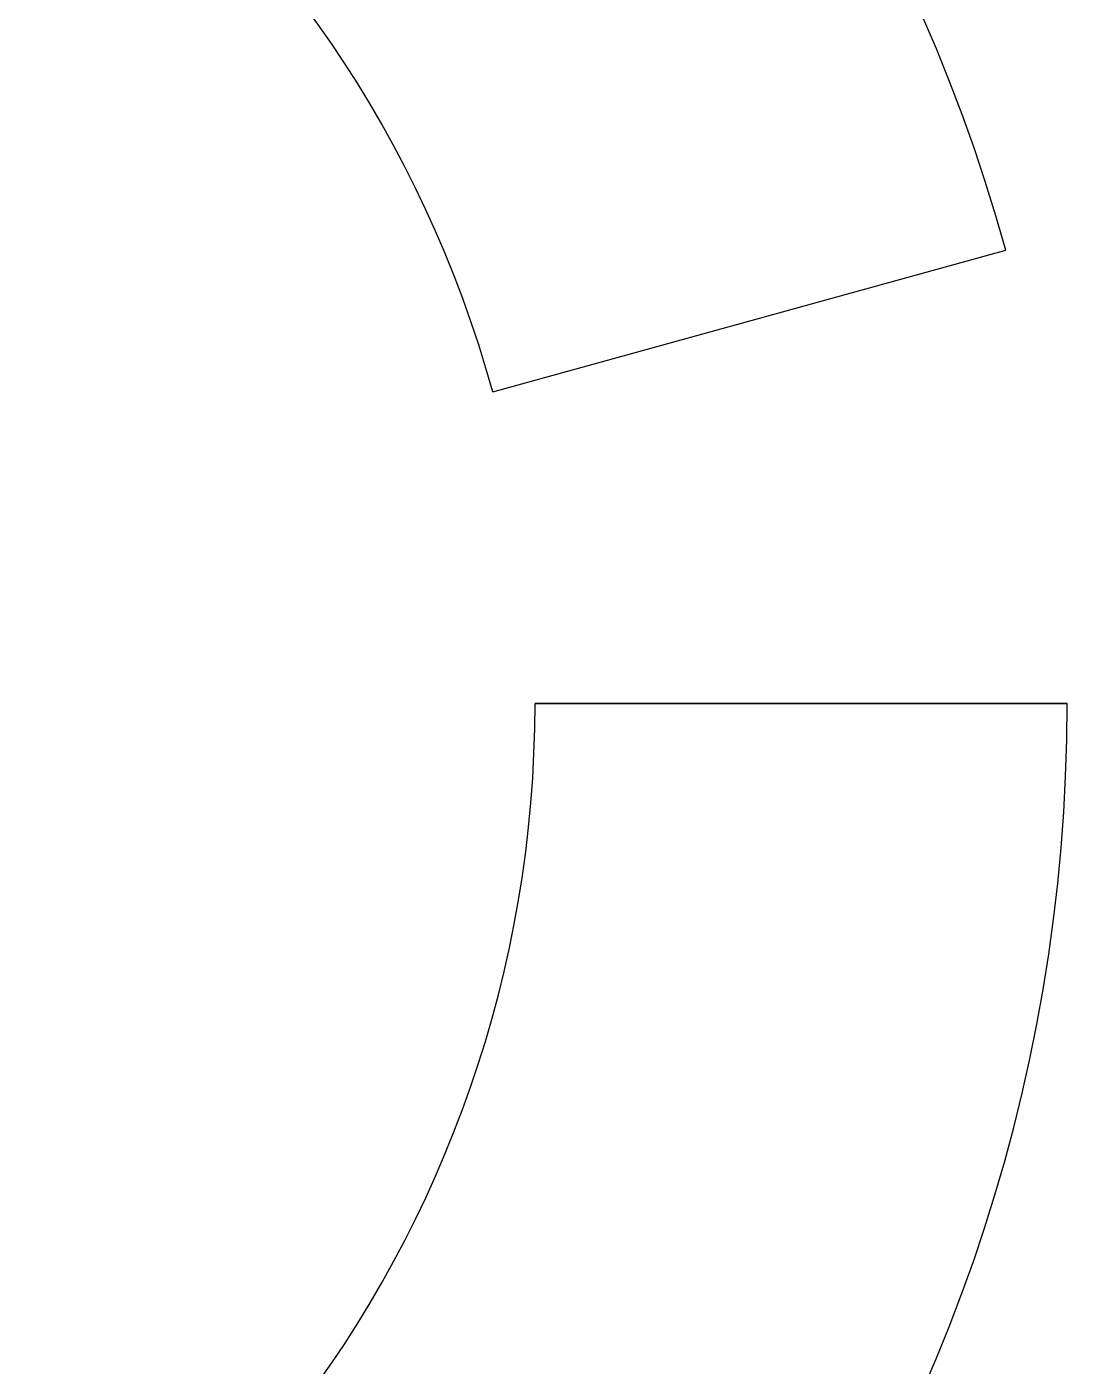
# Model space of a CAD drawing. Header units: millimetres. Extents: x -14813 to 141433, y -60308 to 84383.
# Drawn here: x 55918 to 56895, y -36622 to -35364 of the extents above; entities that cross this region are included whole.
import ezdxf

# ---------------------------------------------------------------- set-up
doc = ezdxf.new("R2010")
doc.units = ezdxf.units.MM
doc.layers.add('территория', color=74, linetype='Continuous', lineweight=25)

msp = doc.modelspace()

# ---------------------------------------------------------------- linework, layer by layer
at = {"layer": 'территория'}
for p, q in [((56355.7, -35706.9), (56837.6, -35573.8)), ((56395.3, -35999.7), (56895.3, -35999.7)), ((56895.3, -35999.7), (56395.3, -35999.7))]:
    msp.add_line(p, q, dxfattribs=at)
for radius, start, end in [(1600, 15.4393, 90), (1100, 15.4393, 90), (1100, 284.5023, 0), (1600, 284.5023, 0)]:
    msp.add_arc((55295.3, -35999.7), radius, start, end, dxfattribs=at)

doc.saveas('drawing.dxf')
